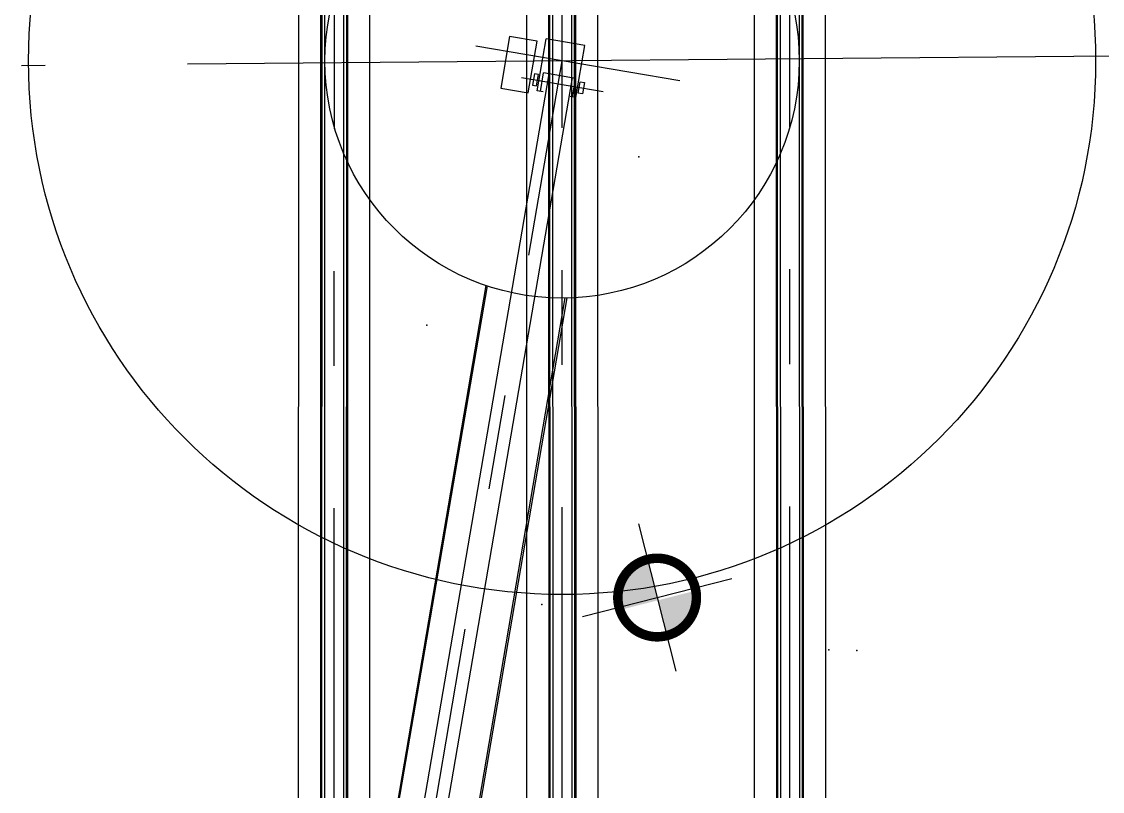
# Model space of a CAD drawing. Extents: x 878294 to 2409453, y -112941 to -40192.
# Drawn here: x 974030 to 978588, y -49154 to -45908 of the extents above; entities that cross this region are included whole.
import ezdxf

# ---------------------------------------------------------------- set-up
doc = ezdxf.new("R2010")
doc.units = 0
doc.header["$LTSCALE"] = 2000
doc.header["$MEASUREMENT"] = 0
for name, pattern in [('AM_DIN_G_W050', [13.75, 9.75, -1.5, 1, -1.5]), ('CONTINU', [0]), ('DASHDOT', [19, 12, -3, 1, -3])]:
    doc.linetypes.add(name, pattern=pattern)
for name, color, linetype in [('3', 3, 'CONTINUOUS'), ('DRAIN', 5, 'CONTINUOUS'), ('P_AXIS', 1, 'DASHDOT'), ('THIN', 1, 'CONTINUOUS')]:
    doc.layers.add(name, color=color, linetype=linetype)
doc.layers.add('AM_7', color=4, linetype='AM_DIN_G_W050', lineweight=25)
doc.layers.add('TOPO', color=196, linetype='CONTINUOUS', lineweight=0)

# ---------------------------------------------------------------- blocks, each defined once
blk = doc.blocks.new('876erer')
at = {"layer": 'AM_7', "lineweight": -3, "ltscale": 0.2}
for p, q in [((1498.557, 1221.772), (1498.557, 1215.358)), ((1495.311, 1218.565), (1501.803, 1218.565))]:
    blk.add_line(p, q, dxfattribs=at)
at = {"layer": 'THIN', "const_width": 0.4}
blk.add_lwpolyline([(1496.9, 1218.565, 1), (1500.214, 1218.565, 1), (1496.9, 1218.565, 1)], format="xyb", dxfattribs=at)

msp = doc.modelspace()

# ---------------------------------------------------------------- hatches: boundary and pattern name
at = {"layer": 'DRAIN', "lineweight": -3}
h = msp.add_hatch(color=6, dxfattribs=at)
h.paths.add_polyline_path([(976876.79, -48306.75), (976716.24, -48347.56), (976757.05, -48508.11, 0.4142136)])
h.paths.add_polyline_path([(976675.42, -48187.01, 0.4142136), (976555.69, -48388.38), (976716.24, -48347.56)])

# ---------------------------------------------------------------- linework, layer by layer
at = {"layer": '3', "linetype": 'Continuous', "lineweight": -3}
for p, q in [((976088, -45970.51), (976050.69, -46188.98)), ((976204, -45990.32), (976088, -45970.51)), ((976204.78, -46200.38), (976242.28, -45980.81)), ((976204.78, -46200.38), (976242.28, -45980.81)), ((976405.52, -46008.69), (976242.28, -45980.81)), ((976405.52, -46008.69), (976242.28, -45980.81)), ((976166.69, -46208.79), (976204, -45990.32)), ((976368.01, -46228.26), (976405.52, -46008.69)), ((976253.14, -46128.3, 0), (975192.17, -52314.22, 0)), ((976192.51, -46128.59), (976184.42, -46175.92)), ((976209.84, -46131.56), (976192.51, -46128.59)), ((976201.76, -46178.88), (976209.84, -46131.56)), ((976217.84, -46202.61), (976231.17, -46124.54)), ((976366.72, -46147.7), (976231.17, -46124.54)), ((976353.39, -46225.77), (976366.72, -46147.7)), ((976378, -46208.98), (976386.08, -46161.65)), ((976386.08, -46161.65), (976403.42, -46164.62)), ((976403.42, -46164.62), (976395.34, -46211.94)), ((976050.69, -46188.98), (976166.69, -46208.79)), ((976184.42, -46175.92), (976201.76, -46178.88)), ((976229.62, -46204.63), (976204.78, -46200.38)), ((976395.34, -46211.94), (976378, -46208.98)), ((976368.01, -46228.26), (976343.17, -46224.02))]:
    msp.add_line(p, q, dxfattribs=at)
at = {"layer": 'AM_7', "lineweight": -3, "ltscale": 0.2}
for p, q in [((976309.52, -51855.94), (976309.52, -43681.88)), ((975348.25, -51859.71), (975349.52, -43946.96)), ((977269.52, -51852.18), (977269.52, -43946.96)), ((976806.52, -46158.26), (975945.72, -46011.25)), ((978630.22, -46053.69), (974030.39, -46093.66)), ((975245.24, -52314.22, 0), (976309.52, -46073.85))]:
    msp.add_line(p, q, dxfattribs=at)
at = {"layer": 'AM_7', "color": 3, "linetype": 'CONTINU', "lineweight": -3}
msp.add_line((976351.73, -46145.13, 0), (975293.63, -52314.22, 0), dxfattribs=at)
at = {"layer": 'AM_7', "color": 1, "linetype": 'CONTINU', "lineweight": -3}
for p, q in [((975988.57, -47020.45, 0), (975122.55, -52070.86, 0)), ((975993.36, -47022.06, 0), (975127.62, -52070.86, 0)), ((976321.13, -47073.34, 0), (975467.61, -52070.86, 0)), ((976329.69, -47073.2, 0), (975472.58, -52070.86, 0))]:
    msp.add_line(p, q, dxfattribs=at)
for radius in [2250, 1000]:
    msp.add_circle((976309.52, -46073.85), radius, dxfattribs=at)
at = {"layer": 'P_AXIS', "lineweight": -3}
msp.add_line((976482.69, -46204.02), (976138.29, -46145.2), dxfattribs=at)
at = {"layer": 'THIN'}
for p, q in [((976162.3, -51591.7), (976159.52, -43736.89)), ((976462.3, -51591.7), (976459.52, -43736.89)), ((975498.29, -51591.7), (975499.52, -43882.74)), ((976257.99, -51856.14), (976254.84, -43883.31)), ((976260.51, -51856.13), (976257.29, -43883.31)), ((976272.47, -51856.09), (976269.38, -43883.31)), ((976352.47, -51855.77), (976349.38, -43883.31)), ((976364.5, -51855.73), (976361.29, -43883.31)), ((976366.99, -51855.72), (976363.84, -43883.31)), ((976368.7, -51855.71), (976365.49, -43883.31)), ((976369.5, -51855.71), (976366.29, -43883.31)), ((977122.32, -51591.7), (977119.52, -43882.74)), ((975198.29, -51591.7), (975199.52, -44024.74)), ((977422.34, -51591.7), (977419.52, -44024.74)), ((977215.55, -51852.39), (977212.28, -44165.14)), ((977216.35, -51852.39), (977213.08, -44165.14)), ((977218.05, -51852.38), (977214.78, -44165.14)), ((977220.55, -51852.37), (977217.28, -44165.14)), ((977232.53, -51852.32), (977229.33, -44165.14)), ((977312.53, -51852.01), (977309.33, -44165.14)), ((977324.55, -51851.96), (977321.28, -44165.14)), ((977327.05, -51851.95), (977323.78, -44165.14)), ((977328.75, -51851.95), (977325.48, -44165.14)), ((975291.19, -51859.93), (975292.61, -44282.19)), ((975291.99, -51859.93), (975293.41, -44282.19)), ((975293.69, -51859.92), (975295.11, -44282.19)), ((975296.19, -51859.91), (975297.61, -44282.19)), ((975308.2, -51859.86), (975309.59, -44282.19)), ((975388.2, -51859.55), (975389.59, -44282.19)), ((975400.19, -51859.5), (975401.61, -44282.19)), ((975402.69, -51859.49), (975404.11, -44282.19)), ((975404.39, -51859.49), (975405.81, -44282.19)), ((975405.19, -51859.48), (975406.61, -44282.19)), ((976255.51, -51856.15), (976252.52, -44515.41)), ((976256.31, -51856.15), (976253.32, -44515.41))]:
    msp.add_line(p, q, dxfattribs=at)
at = {"layer": 'TOPO', "color": 2, "lineweight": -3, "true_color": 0xedff00}
msp.add_point((976632.56, -46478.53, 0), dxfattribs=at)
at = {"layer": 'TOPO', "color": 2, "lineweight": -3, "true_color": 0xdfff00}
msp.add_point((975739.85, -47188.53, 0), dxfattribs=at)
at = {"layer": 'TOPO', "color": 2, "lineweight": -3, "true_color": 0xfffc00}
for p in [(976223.5, -48366.45, 0), (977434.14, -48556.96, 0)]:
    msp.add_point(p, dxfattribs=at)
at = {"layer": 'TOPO', "color": 60, "lineweight": -3, "true_color": 0xd7ff00}
msp.add_point((977552.53, -48560.15, 0), dxfattribs=at)

# ---------------------------------------------------------------- block references
at = {"layer": 'DRAIN', "color": 7, "lineweight": -3, "xscale": 100.0000000048758, "yscale": 100.0000000048758, "zscale": 100.0000000048758, "rotation": 14.26360325758291}
msp.add_blockref('876erer', (861497.7, -203358.47, 0), dxfattribs=at)

doc.saveas('drawing.dxf')
